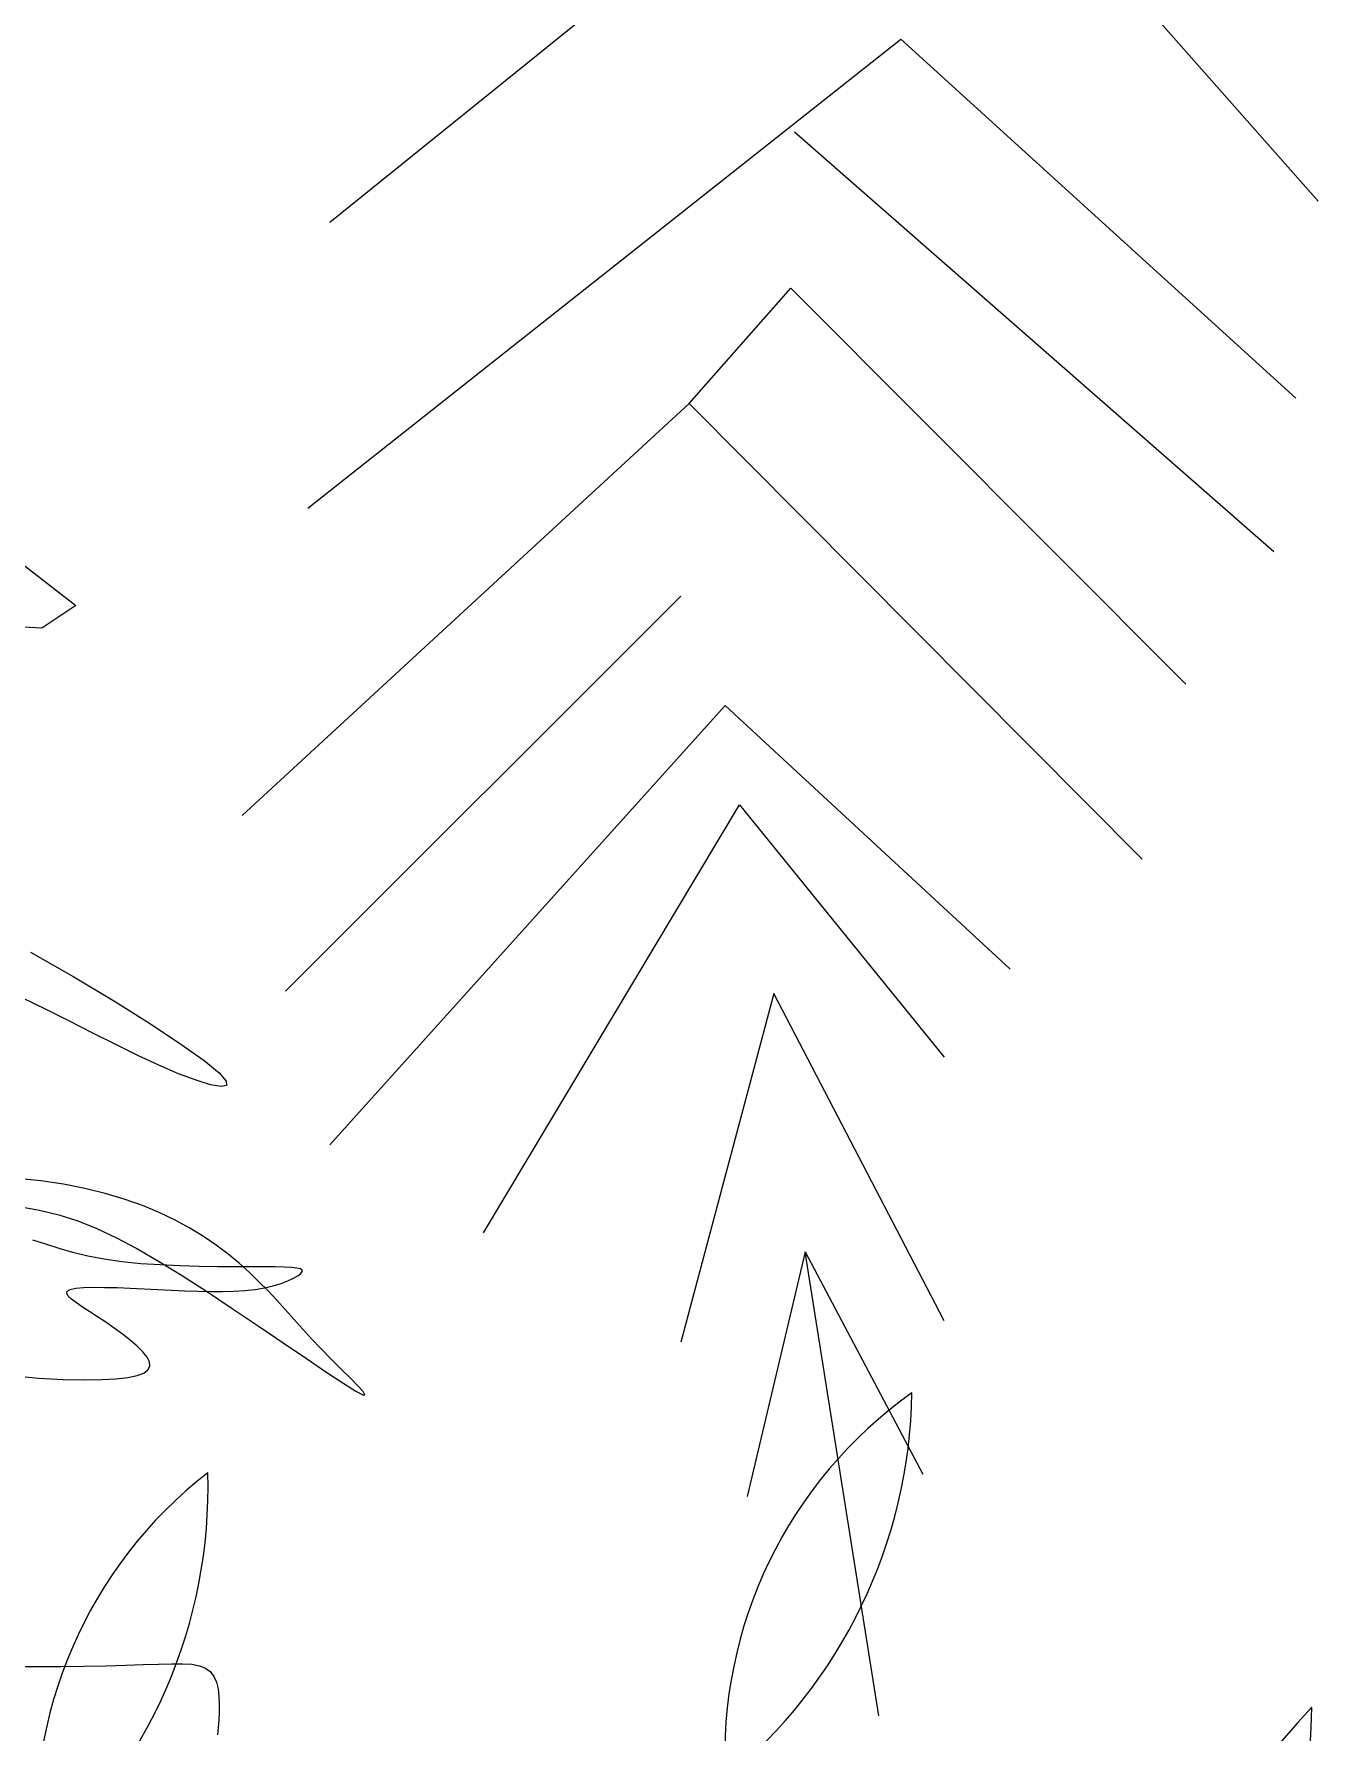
# Model space of a CAD drawing. Header units: inches. Extents: x -177 to 2825, y -2046 to -803.
# Drawn here: x 2230.43 to 2235.68, y -1225.18 to -1218.24 of the extents above; entities that cross this region are included whole.
import ezdxf

# ---------------------------------------------------------------- set-up
doc = ezdxf.new("R2010")
doc.units = ezdxf.units.IN
doc.header["$MEASUREMENT"] = 0

# ---------------------------------------------------------------- blocks, each defined once
blk = doc.blocks.new('A$C2C611E7A')
at = {"linetype": 'ByBlock'}
for points in [[(373.95, 734.15), (399.02, 723.71), (419.92, 724.75), (429.32, 717.45), (423.05, 713.28), (403.2, 714.32), (386.49, 720.58), (388.57, 713.28), (413.65, 680.93), (414.69, 668.41), (405.29, 669.45), (394.84, 693.45), (394.84, 680.93), (394.84, 674.67), (387.53, 674.67), (376.04, 695.54), (370.81, 704.93)], [(420.92, 653.48), (428.94, 648.89), (436.42, 644.41), (443.1, 640.22), (448.72, 636.51), (453, 633.45), (455.75, 631.18), (457.08, 629.67), (457.15, 628.85), (456.13, 628.65), (454.2, 628.99), (451.53, 629.81), (448.28, 631.03), (444.64, 632.58), (440.75, 634.4), (436.67, 636.4), (432.46, 638.53), (428.16, 640.71), (423.83, 642.88), (419.49, 644.96)], [(416.81, 575.38), (422.41, 574.82), (426.99, 574.56), (430.8, 574.5), (434.02, 574.55), (436.72, 574.7), (438.9, 574.95), (440.6, 575.3), (441.83, 575.76), (442.61, 576.33), (442.96, 577.01), (442.9, 577.8), (442.45, 578.7), (441.67, 579.69), (440.62, 580.75), (439.35, 581.85), (437.93, 582.96), (436.41, 584.06), (434.85, 585.13), (433.32, 586.15), (431.87, 587.09), (430.55, 587.94), (429.41, 588.71), (428.51, 589.39), (427.9, 589.98), (427.62, 590.48), (427.73, 590.88), (428.27, 591.19), (429.29, 591.41), (430.73, 591.54), (432.52, 591.59), (434.61, 591.58), (436.91, 591.53), (439.36, 591.44), (441.91, 591.32), (444.47, 591.19), (446.99, 591.06), (449.45, 590.95), (451.84, 590.86), (454.15, 590.8), (456.37, 590.8), (458.49, 590.85), (460.51, 590.98), (462.4, 591.19), (464.16, 591.5), (465.77, 591.88), (467.2, 592.31), (468.45, 592.78), (469.48, 593.25), (470.28, 593.71), (470.83, 594.13), (471.1, 594.5), (471.09, 594.78), (470.76, 595), (470.11, 595.15), (469.12, 595.26), (467.79, 595.32), (466.09, 595.35), (464, 595.37), (461.53, 595.37), (458.66, 595.37), (455.48, 595.39), (452.06, 595.44), (448.49, 595.54), (444.87, 595.71), (441.28, 595.95), (437.81, 596.3), (434.54, 596.76), (431.54, 597.34), (428.78, 598.02), (426.2, 598.76), (423.75, 599.54), (421.35, 600.32)], [(418.87, 606.5), (422.57, 605.86), (426.15, 604.98), (429.66, 603.84), (433.19, 602.43), (436.8, 600.74), (440.56, 598.74), (444.55, 596.44), (448.82, 593.8), (453.41, 590.85), (458.18, 587.7), (462.97, 584.48), (467.6, 581.35), (471.89, 578.43), (475.68, 575.88), (478.78, 573.82), (481.03, 572.41), (482.3, 571.74), (482.69, 571.75), (482.34, 572.33), (481.4, 573.39), (480.01, 574.81), (478.31, 576.5), (476.46, 578.34), (474.59, 580.24), (472.82, 582.1), (471.15, 583.93), (469.54, 585.72), (467.97, 587.48), (466.4, 589.21), (464.79, 590.92), (463.12, 592.63), (461.35, 594.32), (459.46, 596.02), (457.42, 597.7), (455.23, 599.35), (452.88, 600.95), (450.35, 602.5), (447.63, 603.98), (444.72, 605.38), (441.59, 606.67), (438.25, 607.85), (434.7, 608.91), (430.95, 609.83), (427, 610.61), (422.87, 611.23), (418.56, 611.68)], [(417.87, 521.6), (422.25, 521.59), (426.62, 521.6), (430.85, 521.64), (434.85, 521.71), (438.51, 521.8), (441.73, 521.92), (444.54, 522.03), (446.95, 522.1), (449, 522.1), (450.71, 521.98), (452.11, 521.72), (453.24, 521.29), (454.12, 520.64), (454.79, 519.76), (455.25, 518.67), (455.56, 517.43), (455.73, 516.06), (455.79, 514.63), (455.77, 513.16), (455.69, 511.69), (455.58, 510.29), (455.46, 508.97)]]:
    blk.add_lwpolyline(points, dxfattribs=at)
blk = doc.blocks.new('A$C69026C4B')
for p, q in [((157.8, 491.22), (98.5, 443.36)), ((201.14, 445.58), (169.62, 481.3)), ((96.2, 413.68), (157.8, 462.41)), ((157.8, 462.41), (198.83, 425.11)), ((196.53, 409.15), (146.76, 452.73)), ((135.81, 424.55), (146.37, 436.54)), ((146.37, 436.54), (187.4, 395.42)), ((135.81, 424.55), (89.38, 381.77)), ((182.88, 377.24), (135.81, 424.55)), ((93.9, 363.51), (134.94, 404.55)), ((98.5, 347.56), (139.54, 393.2)), ((139.54, 393.2), (169.15, 365.81)), ((114.46, 338.43), (141.05, 382.88)), ((141.05, 382.88), (162.32, 356.68)), ((144.62, 363.27), (134.94, 327.08)), ((162.32, 329.3), (144.62, 363.27)), ((147.88, 336.44), (141.84, 311.04)), ((155.5, 288.26), (147.88, 336.44)), ((147.88, 336.44), (160.1, 313.35))]:
    blk.add_line(p, q)
at = {"linetype": 'ByBlock'}
for centre, radius, start, end in [((185.68, 284.16), 46.17, 125.3697, 182.9577), ((106.32, 322.58), 52.64, 309.1702, 359.1572), ((114.13, 277.04), 46.17, 127.822, 185.4101), ((33.21, 312.03), 52.64, 311.6225, 1.6096), ((259.85, 232.82), 81.83, 136.4985, 184.1429), ((59.37, 293.5), 141.19, 331.3434, 358.233)]:
    blk.add_arc(centre, radius, start, end, dxfattribs=at)

msp = doc.modelspace()

# ---------------------------------------------------------------- block references
for name, p, xscale, yscale, zscale in [('A$C2C611E7A', (2221.0974, -1236.4653), 0.02214566929133858, 0.02214566929133858, 0.02214566929133858), ('A$C69026C4B', (2227.7655, -1236.4653), 0.03937007874015748, 0.03937007874015748, 0.03937007874015748)]:
    msp.add_blockref(name, p, dxfattribs=dict(xscale=xscale, yscale=yscale, zscale=zscale))

doc.saveas('drawing.dxf')
